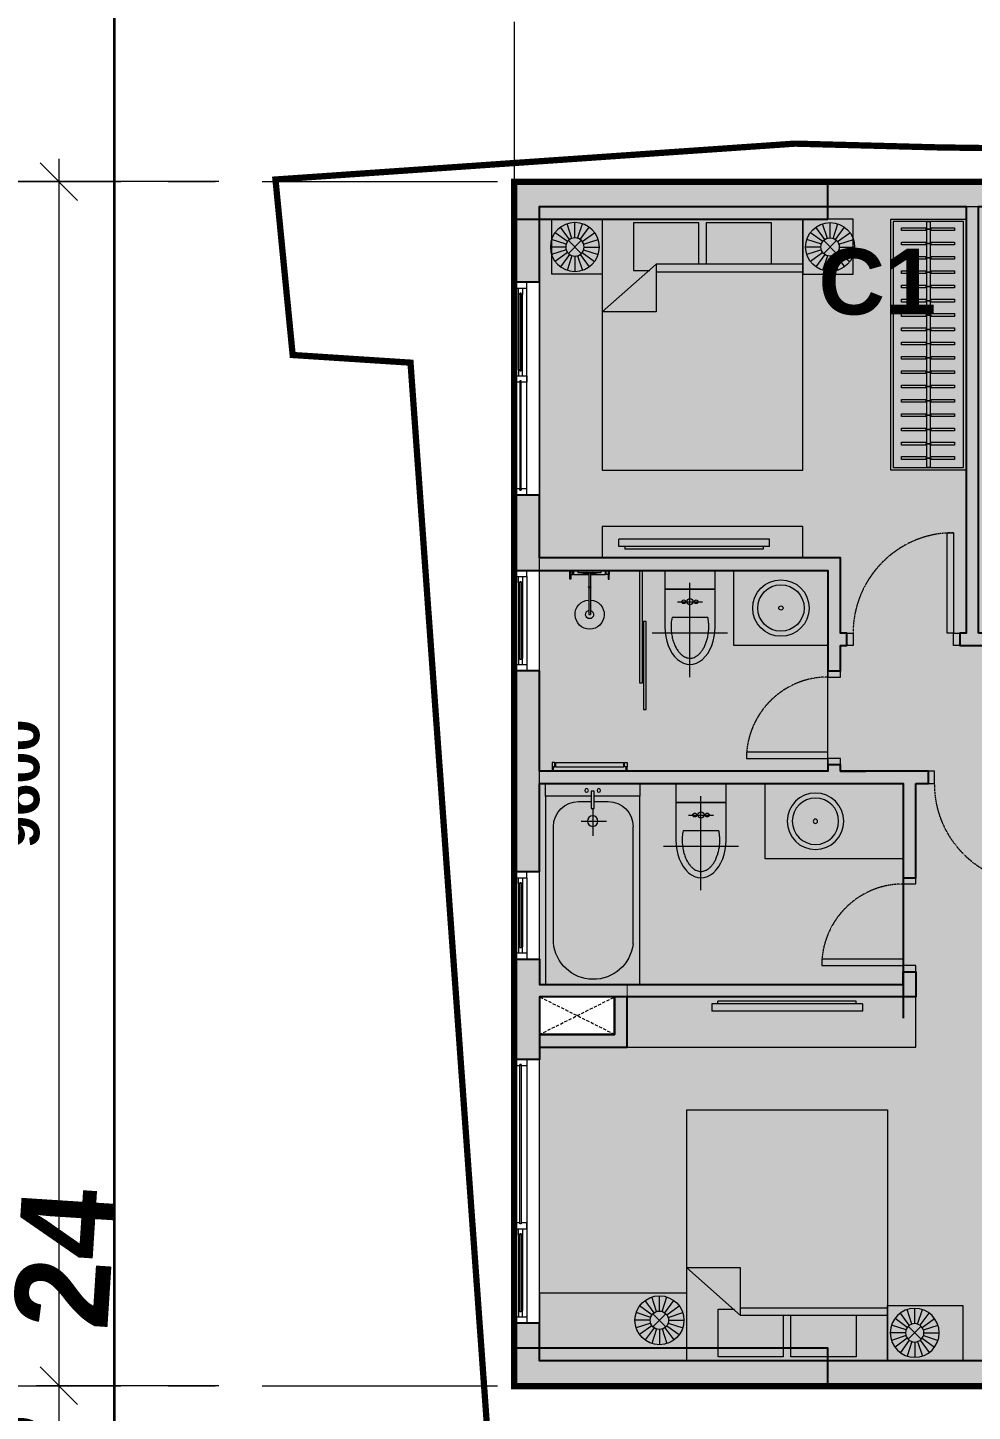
# Model space of a CAD drawing. Header units: millimetres. Extents: x -100356 to 314685, y 446 to 1273965.
# Drawn here: x 28363 to 35891, y 925546 to 936576 of the extents above; entities that cross this region are included whole.
import ezdxf
from ezdxf.xclip import XClip

# ---------------------------------------------------------------- set-up
doc = ezdxf.new("R2010")
doc.units = ezdxf.units.MM
doc.header["$XCLIPFRAME"] = 2
for name, pattern in [('A2 - dp$0$DASHED2', [0.375, 0.25, -0.125]), ('A2 - dp$0$HIDDEN', [0.375, 0.25, -0.125]), ('CENTER', [2, 1.25, -0.25, 0.25, -0.25]), ('Dash', [6, 3, -3]), ('DASHED2', [0.375, 0.25, -0.125])]:
    doc.linetypes.add(name, pattern=pattern)
doc.layers.get('DEFPOINTS').update_dxf_attribs({"lineweight": 13})
for name, color, linetype, lineweight in [('$0$TUONG 2', 2, 'Continuous', 35), ('@ color hatch', 7, 'Continuous', 13), ('A.Concrete', 7, 'Continuous', 25), ('A1 - dp$0$FURNITURE', 8, 'Continuous', 5), ('A1 - dp$0$TUONG 2', 2, 'Continuous', 25), ('A2 - dp$0$A.Door', 4, 'Continuous', 13), ('A2 - dp$0$A.HACH 250', 250, 'Continuous', 5), ('A2 - dp$0$CUA', 5, 'Continuous', 9), ('A2 - dp$0$FURNITURE', 8, 'Continuous', 5), ('A2 - dp$0$TUONG 2', 2, 'Continuous', 25), ('GJ', 1, 'Continuous', 13), ('Hatch-wall', 251, 'Continuous', 5), ('LC.HA', 250, 'Continuous', 9), ('LDIM OUT', 250, 'Continuous', 13), ('LGI', 250, 'CENTER', 9), ('luoicot', 30, 'Continuous', 13), ('Text 35', 250, 'Continuous', 15)]:
    doc.layers.add(name, color=color, linetype=linetype, lineweight=lineweight)
for name, color, linetype in [('20180221 BF$0$sohieu_diem', 2, 'Continuous'), ('20180221 BF$0$TREE', 99, 'Continuous'), ('STR', 7, 'Continuous')]:
    doc.layers.add(name, color=color, linetype=linetype)
doc.layers.add('@area depoint', color=8, linetype='Continuous', lineweight=35, plot=False)
doc.styles.add('20180221 BF$0$VAPTIMN', font='VNI-Aptima-Bold.TTF')
doc.styles.add('ARIAL', font='Font - TrueType - Arial Bold.ttf')
doc.styles.add('arial_eng', font='ARIALNI.TTF')
doc.dimstyles.new('TL 150 OUT', dxfattribs={"dimscale": 150, "dimtxt": 2.2, "dimasz": 2, "dimexe": 1.2, "dimexo": 1.5, "dimgap": 1, "dimtad": 1, "dimdec": 0, "dimdsep": 46, "dimtxsty": 'ARIAL', "dimblk": 'OBLIQUE', "dimcen": 2, "dimdle": 1.2, "dimclrd": 256, "dimclre": 256, "dimclrt": 4, "dimaunit": 1, "dimadec": 0, "dimazin": 0, "dimtfac": 1, "dimtdec": 0, "dimtix": 1, "dimtmove": 2, "dimatfit": 3, "dimfxl": 1, "dimtolj": 1, "dimtzin": 0, "dimarcsym": 0})

# ---------------------------------------------------------------- blocks, each defined once
blk = doc.blocks.new('_Oblique')
at = {"color": 0, "linetype": 'ByBlock', "lineweight": -2}
blk.add_line((-0.5, -0.5), (0.5, 0.5), dxfattribs=at)
blk = doc.blocks.new('*D493')
at = {"layer": 'DEFPOINTS', "color": 0, "ltscale": 1000, "transparency": 16777216}
for p in [(2129, 9600), (3629, 9600), (2129, 0)]:
    blk.add_point(p, dxfattribs=at)
at = {"layer": 'LDIM OUT', "lineweight": -2, "ltscale": 1000, "transparency": 16777216}
for p, q in [((3629, -180), (3629, 9780)), ((2354, 9600), (3809, 9600)), ((2354, 0), (3809, 0))]:
    blk.add_line(p, q, dxfattribs=at)
at = {"layer": 'LDIM OUT', "lineweight": -2, "ltscale": 1000, "transparency": 16777216, "xscale": 300, "yscale": 300, "zscale": 300}
for p, rotation in [((3629, 9600), 90), ((3629, 0), 270)]:
    blk.add_blockref('_Oblique', p, dxfattribs=dict(at, rotation=rotation))
at = {"layer": 'LDIM OUT', "color": 4, "ltscale": 1000, "transparency": 16777216, "insert": (3947, 4800), "char_height": 330, "attachment_point": 5, "rotation": 270, "style": 'ARIAL'}
blk.add_mtext('\\A1;9600', dxfattribs=at)
blk = doc.blocks.new('*D494')
at = {"layer": 'DEFPOINTS', "color": 0, "ltscale": 1000, "transparency": 16777216}
for p in [(2129, 11100), (3629, 11100), (2129, 9600)]:
    blk.add_point(p, dxfattribs=at)
at = {"layer": 'LDIM OUT', "lineweight": -2, "ltscale": 1000, "transparency": 16777216}
for p, q in [((3629, 9420), (3629, 11280)), ((2354, 11100), (3809, 11100)), ((2354, 9600), (3809, 9600))]:
    blk.add_line(p, q, dxfattribs=at)
at = {"layer": 'LDIM OUT', "lineweight": -2, "ltscale": 1000, "transparency": 16777216, "xscale": 300, "yscale": 300, "zscale": 300}
for p, rotation in [((3629, 11100), 90), ((3629, 9600), 270)]:
    blk.add_blockref('_Oblique', p, dxfattribs=dict(at, rotation=rotation))
at = {"layer": 'LDIM OUT', "color": 4, "ltscale": 1000, "transparency": 16777216, "insert": (3947, 10350), "char_height": 330, "attachment_point": 5, "rotation": 270, "style": 'ARIAL'}
blk.add_mtext('\\A1;1500', dxfattribs=at)
blk = doc.blocks.new('*D509')
at = {"layer": 'DEFPOINTS', "color": 0, "ltscale": 1000, "transparency": 16777216}
for p in [(2129, 42400), (2129, 0), (4829, 0)]:
    blk.add_point(p, dxfattribs=at)
at = {"layer": 'LDIM OUT', "lineweight": -2, "ltscale": 1000, "transparency": 16777216}
for p, q in [((4829, 42580), (4829, -180)), ((2354, 42400), (5009, 42400)), ((2354, 0), (5009, 0))]:
    blk.add_line(p, q, dxfattribs=at)
at = {"layer": 'LDIM OUT', "lineweight": -2, "ltscale": 1000, "transparency": 16777216, "xscale": 300, "yscale": 300, "zscale": 300}
for p, rotation in [((4829, 42400), 90), ((4829, 0), 270)]:
    blk.add_blockref('_Oblique', p, dxfattribs=dict(at, rotation=rotation))
at = {"layer": 'LDIM OUT', "color": 4, "ltscale": 1000, "transparency": 16777216, "insert": (5147, 21200), "char_height": 330, "attachment_point": 5, "rotation": 270, "style": 'ARIAL'}
blk.add_mtext('\\A1;42400', dxfattribs=at)
blk = doc.blocks.new('SITE')
at = {"layer": 'GJ', "color": 2, "linetype": 'DASHED2', "ltscale": 200, "const_width": 50, "elevation": 0}
blk.add_lwpolyline([(-42929, 10453), (-42964, 14461), (-42978, 21429), (-50432, 21463), (-51659, 22285), (-51640, 22872), (-51581, 23937), (-51499, 28076), (-51496, 29824), (-50725, 29994), (-51513, 40959), (-52452, 41020), (-52589, 42419), (-48449, 42705), (-47306, 42675), (-44664, 42638), (-38719, 42656), (-35209, 42660), (-34096, 42671), (-29879, 42740), (-25970, 42804), (-21954, 42762), (-17825, 42748), (-8761, 42796)], dxfattribs=at)
blk = doc.blocks.new('A2 - dp$0$A$C6FE626A3')
at = {"layer": 'A2 - dp$0$FURNITURE'}
for p, q in [((-90, 606), (-150, 606)), ((-150, -594), (-150, 606)), ((-90, -594), (-90, 606)), ((-90, 557), (-70, 557)), ((-70, -545), (-70, 557)), ((-90, -545), (-70, -545)), ((-90, -594), (-150, -594))]:
    blk.add_line(p, q, dxfattribs=at)
blk = doc.blocks.new('A2 - dp$0$Bed 1600')
at = {"linetype": 'Continuous'}
for p, q in [((2, -80), (2, 0)), ((2, 0), (66, 0)), ((66, 0), (66, -80)), ((12, -1.2), (32.8, -1.2)), ((12, -14.4), (12, -1.2)), ((32.8, -1.2), (32.8, -14.4)), ((35.2, -1.2), (56, -1.2)), ((35.2, -14.4), (35.2, -1.2)), ((56, -1.2), (56, -16.4)), ((2, -14.4), (48.8, -14.4)), ((48.8, -16.8), (2, -16.8)), ((66, -29.6), (48.8, -14.4)), ((48.8, -14.4), (48.8, -29.6)), ((56, -16.4), (50.8, -16.4)), ((48.8, -29.6), (66, -29.6)), ((66, -80), (2, -80))]:
    blk.add_line(p, q, dxfattribs=at)
blk = doc.blocks.new('*U71')
at = {"layer": 'A2 - dp$0$FURNITURE'}
for points in [[(0, 600), (0, 0), (2000, 0), (2000, 600)], [(1980, 580), (1980, 20), (20, 20), (20, 580)]]:
    blk.add_lwpolyline(points, close=True, dxfattribs=at)
at = {"layer": 'A2 - dp$0$FURNITURE', "ltscale": 6}
for points in [[(91, 313), (91, 515), (69, 515), (69, 313)], [(205, 313), (205, 515), (183, 515), (183, 313)], [(319, 313), (319, 515), (297, 515), (297, 313)], [(433, 313), (433, 515), (411, 515), (411, 313)], [(547, 313), (547, 515), (525, 515), (525, 313)], [(661, 313), (661, 515), (639, 515), (639, 313)], [(775, 313), (775, 515), (753, 515), (753, 313)], [(889, 313), (889, 515), (867, 515), (867, 313)], [(1003, 313), (1003, 515), (981, 515), (981, 313)], [(1117, 313), (1117, 515), (1095, 515), (1095, 313)], [(1231, 313), (1231, 515), (1209, 515), (1209, 313)], [(1345, 313), (1345, 515), (1323, 515), (1323, 313)], [(1459, 313), (1459, 515), (1437, 515), (1437, 313)], [(1573, 313), (1573, 515), (1551, 515), (1551, 313)], [(1687, 313), (1687, 515), (1665, 515), (1665, 313)], [(1801, 313), (1801, 515), (1779, 515), (1779, 313)], [(1915, 313), (1915, 515), (1893, 515), (1893, 313)], [(69, 287), (69, 92), (91, 92), (91, 287)], [(183, 287), (183, 92), (205, 92), (205, 287)], [(297, 287), (297, 92), (319, 92), (319, 287)], [(411, 287), (411, 92), (433, 92), (433, 287)], [(525, 287), (525, 92), (547, 92), (547, 287)], [(639, 287), (639, 92), (661, 92), (661, 287)], [(753, 287), (753, 92), (775, 92), (775, 287)], [(867, 287), (867, 92), (889, 92), (889, 287)], [(981, 287), (981, 92), (1003, 92), (1003, 287)], [(1095, 287), (1095, 92), (1117, 92), (1117, 287)], [(1209, 287), (1209, 92), (1231, 92), (1231, 287)], [(1323, 287), (1323, 92), (1345, 92), (1345, 287)], [(1437, 287), (1437, 92), (1459, 92), (1459, 287)], [(1551, 287), (1551, 92), (1573, 92), (1573, 287)], [(1665, 287), (1665, 92), (1687, 92), (1687, 287)], [(1779, 287), (1779, 92), (1801, 92), (1801, 287)], [(1893, 287), (1893, 92), (1915, 92), (1915, 287)]]:
    blk.add_lwpolyline(points, dxfattribs=at)
for points in [[(1980, 287), (1980, 313), (20, 313), (20, 287)], [(83, 319), (78, 319), (78, 280), (83, 280)], [(197, 319), (192, 319), (192, 280), (197, 280)], [(311, 319), (306, 319), (306, 280), (311, 280)], [(425, 319), (420, 319), (420, 280), (425, 280)], [(539, 319), (534, 319), (534, 280), (539, 280)], [(653, 319), (648, 319), (648, 280), (653, 280)], [(767, 319), (762, 319), (762, 280), (767, 280)], [(881, 319), (876, 319), (876, 280), (881, 280)], [(995, 319), (990, 319), (990, 280), (995, 280)], [(1109, 319), (1104, 319), (1104, 280), (1109, 280)], [(1223, 319), (1218, 319), (1218, 280), (1223, 280)], [(1337, 319), (1332, 319), (1332, 280), (1337, 280)], [(1451, 319), (1446, 319), (1446, 280), (1451, 280)], [(1565, 319), (1560, 319), (1560, 280), (1565, 280)], [(1679, 319), (1674, 319), (1674, 280), (1679, 280)], [(1793, 319), (1788, 319), (1788, 280), (1793, 280)], [(1907, 319), (1902, 319), (1902, 280), (1907, 280)]]:
    blk.add_lwpolyline(points, close=True, dxfattribs=at)
blk = doc.blocks.new('*U72')
for points in [[(-700, 100), (-750, 100), (-750, 0), (-700, 0)], [(-50, 0), (-100, 0), (-100, -650), (-50, -650)], [(0, 100), (-50, 100), (-50, 0), (0, 0)]]:
    blk.add_lwpolyline(points, close=True)
at = {"linetype": 'A2 - dp$0$HIDDEN'}
blk.add_arc((-50, 0), 650, 180, 270, dxfattribs=at)
blk = doc.blocks.new('A2 - dp$0$A$C4168242D')
at = {"layer": 'A2 - dp$0$FURNITURE'}
for points in [[(300, 750), (300, 0)], [(0, 400), (600, 400)], [(100, 350), (100, 50), (500, 50), (500, 350)], [(157, 276), (443, 276)], [(400, 150), (200, 150)]]:
    blk.add_lwpolyline(points, dxfattribs=at)
for centre, radius in [((250, 150), 15), ((300, 150), 25), ((350, 150), 15)]:
    blk.add_circle(centre, radius, dxfattribs=at)
blk.add_ellipse((300, 350), major_axis=(0, 300), ratio=0.666667, start_param=4.712389, end_param=7.853982, dxfattribs=at)
blk.add_open_spline([(443, 276), (444, 283), (446, 291), (449, 313), (450, 328), (450, 356), (450, 370), (447, 399), (445, 413), (440, 440), (437, 453), (428, 478), (424, 490), (413, 512), (408, 522), (396, 540), (391, 547), (380, 560), (374, 566), (363, 576), (357, 580), (346, 588), (340, 591), (328, 595), (323, 597), (311, 599), (306, 600), (295, 600), (289, 600), (278, 597), (273, 596), (261, 591), (255, 588), (244, 581), (238, 577), (226, 567), (221, 561), (210, 548), (204, 541), (194, 525), (189, 517), (180, 499), (176, 489), (169, 469), (165, 459), (160, 437), (157, 426), (153, 404), (152, 392), (150, 369), (150, 357), (150, 333), (151, 321), (153, 298), (155, 287), (157, 276)], degree=3, knots=[4.428595, 4.428595, 4.428595, 4.428595, 4.521718, 4.521718, 4.681946, 4.681946, 4.842175, 4.842175, 5.002403, 5.002403, 5.162632, 5.162632, 5.32286, 5.32286, 5.483089, 5.483089, 5.615862, 5.615862, 5.748636, 5.748636, 5.88141, 5.88141, 6.014184, 6.014184, 6.146958, 6.146958, 6.279732, 6.279732, 6.412506, 6.412506, 6.545279, 6.545279, 6.678053, 6.678053, 6.810827, 6.810827, 6.943601, 6.943601, 7.076375, 7.076375, 7.209149, 7.209149, 7.341922, 7.341922, 7.474696, 7.474696, 7.60747, 7.60747, 7.740244, 7.740244, 7.873018, 7.873018, 8.005792, 8.005792, 8.137776, 8.137776, 8.137776, 8.137776], dxfattribs=at)
blk = doc.blocks.new('A2 - dp$0$A$C722D3D91')
at = {"layer": 'A2 - dp$0$FURNITURE', "ltscale": 0.07}
for radius in [225, 185, 17]:
    blk.add_circle((0, 0), radius, dxfattribs=at)
blk = doc.blocks.new('*U75')
for points in [[(0, 100), (50, 100), (50, 0), (0, 0)], [(50, 0), (100, 0), (100, -800), (50, -800)], [(850, 100), (900, 100), (900, 0), (850, 0)]]:
    blk.add_lwpolyline(points, close=True)
at = {"linetype": 'A2 - dp$0$HIDDEN'}
blk.add_arc((50, 0), 800, 270, 0, dxfattribs=at)
blk = doc.blocks.new('*U69')
at = {"layer": 'A2 - dp$0$A.Door', "ltscale": 0.5}
for p, q in [((1400, 65), (2000, 65)), ((1400, 35), (2000, 35))]:
    blk.add_line(p, q, dxfattribs=at)
for points in [[(0, 0), (2100, 0), (2100, 100), (0, 100)], [(2050, 100), (2050, 0), (2100, 0), (2100, 100)]]:
    blk.add_lwpolyline(points, close=True, dxfattribs=at)
for points in [[(50, 55), (50, 100), (0, 100), (0, 0), (50, 0), (50, 45), (40, 45), (40, 55), (50, 55)], [(1300, 55), (1300, 100), (1350, 100), (1350, 0), (1300, 0), (1300, 45), (1310, 45), (1310, 55), (1300, 55)], [(1400, 55), (1400, 65), (1350, 65), (1350, 35), (1400, 35), (1400, 45), (1390, 45), (1390, 55), (1400, 55)], [(2000, 55), (2000, 65), (2050, 65), (2050, 35), (2000, 35), (2000, 45), (2010, 45), (2010, 55), (2000, 55)]]:
    blk.add_lwpolyline(points, dxfattribs=at)
at = {"layer": 'A2 - dp$0$A.HACH 250', "ltscale": 0.5}
for points in [[(40, 45), (1310, 45), (1310, 55), (40, 55)], [(1390, 45), (2010, 45), (2010, 55), (1390, 55)]]:
    blk.add_lwpolyline(points, close=True, dxfattribs=at)
blk = doc.blocks.new('*U405')
at = {"layer": 'A2 - dp$0$FURNITURE'}
for p, q in [((1174, 0), (0, 0)), ((0, 0), (0, -439)), ((1174, -439), (1174, 0)), ((158, -179), (60, -108)), ((174, -163), (103, -65)), ((195, -153), (157, -37)), ((217, -149), (217, -27)), ((240, -153), (278, -37)), ((260, -163), (332, -65)), ((277, -179), (375, -108)), ((148, -200), (32, -162)), ((166, -171), (269, -274)), ((269, -171), (166, -274)), ((287, -200), (403, -162)), ((144, -222), (22, -222)), ((148, -245), (32, -283)), ((158, -265), (60, -337)), ((174, -282), (103, -380)), ((195, -292), (157, -408)), ((217, -296), (217, -418)), ((217, -296), (217, -418)), ((240, -292), (278, -408)), ((260, -282), (332, -380)), ((277, -265), (375, -337)), ((287, -245), (403, -283)), ((291, -222), (412, -222)), ((0, -439), (1174, -439))]:
    blk.add_line(p, q, dxfattribs=at)
for radius in [195, 73.2]:
    blk.add_circle((217, -222), radius, dxfattribs=at)
blk = doc.blocks.new('*U276')
at = {"layer": 'A2 - dp$0$FURNITURE'}
for p, q in [((600, 0), (0, 0)), ((0, 0), (0, -439)), ((600, -439), (600, 0)), ((158, -179), (60, -108)), ((174, -163), (103, -65)), ((195, -153), (157, -37)), ((217, -149), (217, -27)), ((240, -153), (278, -37)), ((260, -163), (332, -65)), ((277, -179), (375, -108)), ((148, -200), (32, -162)), ((166, -171), (269, -274)), ((269, -171), (166, -274)), ((287, -200), (403, -162)), ((144, -222), (22, -222)), ((148, -245), (32, -283)), ((158, -265), (60, -337)), ((174, -282), (103, -380)), ((195, -292), (157, -408)), ((217, -296), (217, -418)), ((217, -296), (217, -418)), ((240, -292), (278, -408)), ((260, -282), (332, -380)), ((277, -265), (375, -337)), ((287, -245), (403, -283)), ((291, -222), (412, -222)), ((0, -439), (600, -439))]:
    blk.add_line(p, q, dxfattribs=at)
for radius in [195, 73.2]:
    blk.add_circle((217, -222), radius, dxfattribs=at)
blk = doc.blocks.new('*U275')
at = {"layer": 'A2 - dp$0$FURNITURE'}
for p, q in [((400, 0), (0, 0)), ((0, 0), (0, -439)), ((400, -439), (400, 0)), ((158, -179), (60, -108)), ((174, -163), (103, -65)), ((195, -153), (157, -37)), ((217, -149), (217, -27)), ((240, -153), (278, -37)), ((260, -163), (332, -65)), ((277, -179), (375, -108)), ((148, -200), (32, -162)), ((166, -171), (269, -274)), ((269, -171), (166, -274)), ((287, -200), (403, -162)), ((144, -222), (22, -222)), ((148, -245), (32, -283)), ((158, -265), (60, -337)), ((174, -282), (103, -380)), ((195, -292), (157, -408)), ((217, -296), (217, -418)), ((217, -296), (217, -418)), ((240, -292), (278, -408)), ((260, -282), (332, -380)), ((277, -265), (375, -337)), ((287, -245), (403, -283)), ((291, -222), (412, -222)), ((0, -439), (400, -439))]:
    blk.add_line(p, q, dxfattribs=at)
for radius in [195, 73.2]:
    blk.add_circle((217, -222), radius, dxfattribs=at)
blk = doc.blocks.new('*U66')
at = {"layer": 'A2 - dp$0$A.Door', "ltscale": 0.5}
for p, q in [((750, 100), (50, 100)), ((50, 0), (750, 0)), ((100, 65), (700, 65)), ((100, 35), (700, 35)), ((800, 0), (800, 100))]:
    blk.add_line(p, q, dxfattribs=at)
for points in [[(50, 100), (50, 0), (0, 0), (0, 100)], [(750, 100), (750, 0), (800, 0), (800, 100)]]:
    blk.add_lwpolyline(points, close=True, dxfattribs=at)
for points in [[(100, 55), (100, 65), (50, 65), (50, 35), (100, 35), (100, 45), (90, 45), (90, 55), (100, 55)], [(700, 55), (700, 65), (750, 65), (750, 35), (700, 35), (700, 45), (710, 45), (710, 55), (700, 55)]]:
    blk.add_lwpolyline(points, dxfattribs=at)
at = {"layer": 'A2 - dp$0$A.HACH 250', "ltscale": 0.5}
blk.add_lwpolyline([(90, 45), (710, 45), (710, 55), (90, 55)], close=True, dxfattribs=at)
blk = doc.blocks.new('*U67')
at = {"layer": 'A2 - dp$0$A.Door', "ltscale": 0.5}
for p, q in [((650, 100), (50, 100)), ((50, 0), (650, 0)), ((100, 65), (600, 65)), ((100, 35), (600, 35)), ((700, 0), (700, 100))]:
    blk.add_line(p, q, dxfattribs=at)
for points in [[(50, 100), (50, 0), (0, 0), (0, 100)], [(650, 100), (650, 0), (700, 0), (700, 100)]]:
    blk.add_lwpolyline(points, close=True, dxfattribs=at)
for points in [[(100, 55), (100, 65), (50, 65), (50, 35), (100, 35), (100, 45), (90, 45), (90, 55), (100, 55)], [(600, 55), (600, 65), (650, 65), (650, 35), (600, 35), (600, 45), (610, 45), (610, 55), (600, 55)]]:
    blk.add_lwpolyline(points, dxfattribs=at)
at = {"layer": 'A2 - dp$0$A.HACH 250', "ltscale": 0.5}
blk.add_lwpolyline([(90, 45), (610, 45), (610, 55), (90, 55)], close=True, dxfattribs=at)
blk = doc.blocks.new('*U68')
at = {"layer": 'A2 - dp$0$A.Door', "ltscale": 0.5}
for p, q in [((1400, 65), (2000, 65)), ((1400, 35), (2000, 35))]:
    blk.add_line(p, q, dxfattribs=at)
for points in [[(400, 0), (2100, 0), (2100, 100), (400, 100)], [(2050, 100), (2050, 0), (2100, 0), (2100, 100)]]:
    blk.add_lwpolyline(points, close=True, dxfattribs=at)
for points in [[(450, 55), (450, 100), (400, 100), (400, 0), (450, 0), (450, 45), (440, 45), (440, 55), (450, 55)], [(1300, 55), (1300, 100), (1350, 100), (1350, 0), (1300, 0), (1300, 45), (1310, 45), (1310, 55), (1300, 55)], [(1400, 55), (1400, 65), (1350, 65), (1350, 35), (1400, 35), (1400, 45), (1390, 45), (1390, 55), (1400, 55)], [(2000, 55), (2000, 65), (2050, 65), (2050, 35), (2000, 35), (2000, 45), (2010, 45), (2010, 55), (2000, 55)]]:
    blk.add_lwpolyline(points, dxfattribs=at)
at = {"layer": 'A2 - dp$0$A.HACH 250', "ltscale": 0.5}
for points in [[(440, 45), (1310, 45), (1310, 55), (440, 55)], [(1390, 45), (2010, 45), (2010, 55), (1390, 55)]]:
    blk.add_lwpolyline(points, close=True, dxfattribs=at)
blk = doc.blocks.new('tam nam1500 plus 100')
for p, q in [((-1276, 322), (-343, 322)), ((-143, 13), (-143, 122)), ((-299, -92), (-299, 109)), ((-199, 0), (-415, 0)), ((-143, -113), (-143, -13)), ((-1268, -313), (-343, -313))]:
    blk.add_line(p, q)
for points in [[(-100, -13), (-100, -375), (-1600, -375), (-1600, 375), (-100, 375), (-100, 13)], [(-100, -13), (-100, -375), (0, -375), (0, 375), (-100, 375), (-100, 13)]]:
    blk.add_lwpolyline(points)
blk.add_lwpolyline([(-199, 13), (-61, 13), (-61, -13), (-199, -13)], close=True)
for centre, radius in [((-299, 0), 41.7), ((-54, 49), 14.5), ((-54, -49), 14.5)]:
    blk.add_circle(centre, radius)
for centre, radius, start, end in [((-1241, 5), 319, 96.2649, 265.2417), ((-343, 122), 200, 0, 90), ((-343, -113), 200, 270, 0)]:
    blk.add_arc(centre, radius, start, end)
blk = doc.blocks.new('A1 - dp$0$A$C588A0D6B')
for p, q in [((-122, -38), (123, -38)), ((-122, -59), (-122, -38)), ((123, -59), (-122, -59)), ((-11, -64), (-11, -211)), ((9, -65), (9, -211)), ((123, -38), (123, -59)), ((9, -211), (-11, -211)), ((9, -220), (-11, -220)), ((-11, -220), (-11, -507)), ((9, -220), (9, -507)), ((9, -507), (-11, -507))]:
    blk.add_line(p, q)
for points in [[(-178, -37), (-208, -37), (-208, -82), (-178, -82)], [(-208, -37), (-197, -37), (-197, -129), (-208, -129)], [(179, -37), (208, -37), (208, -82), (179, -82)], [(208, -37), (198, -37), (198, -129), (208, -129)]]:
    blk.add_lwpolyline(points, close=True)
blk.add_lwpolyline([(-11, -82), (-171, -82), (-171, -38), (172, -38), (172, -82), (9, -82)])
for centre, radius, start, end in [((0, 431), 505, 255.9943, 268.6524), ((0, 0), 65.5, 243.6552, 296.3448), ((0, 431), 505, 271.0236, 284.0057), ((-8, -215), 5.39, 127.2582, 232.7418), ((6, -215), 5.39, 307.2582, 52.7418), ((-1, -507), 155, 93.8501, 86.1499), ((-1, -507), 43, 104.0595, 75.9405)]:
    blk.add_arc(centre, radius, start, end)
blk = doc.blocks.new('A1 - dp$0$A$C487079A1')
for points in [[(34, 589), (34, 600), (0, 600), (0, 589)], [(68, 578), (68, 600), (34, 600), (34, 578)], [(34, 0), (34, 11), (0, 11), (0, 0)], [(68, 22), (68, 0), (34, 0), (34, 22)]]:
    blk.add_lwpolyline(points, close=True)
blk.add_lwpolyline([(34, 147), (34, 27), (67, 27), (67, 573), (34, 573), (34, 147)])
blk = doc.blocks.new('*U274')
at = {"layer": 'A2 - dp$0$FURNITURE'}
for p, q in [((400, 0), (0, 0)), ((0, 0), (0, -439)), ((400, -439), (400, 0)), ((158, -179), (60, -108)), ((174, -163), (103, -65)), ((195, -153), (157, -37)), ((217, -149), (217, -27)), ((240, -153), (278, -37)), ((260, -163), (332, -65)), ((277, -179), (375, -108)), ((148, -200), (32, -162)), ((166, -171), (269, -274)), ((269, -171), (166, -274)), ((287, -200), (403, -162)), ((144, -222), (22, -222)), ((148, -245), (32, -283)), ((158, -265), (60, -337)), ((174, -282), (103, -380)), ((195, -292), (157, -408)), ((217, -296), (217, -418)), ((217, -296), (217, -418)), ((240, -292), (278, -408)), ((260, -282), (332, -380)), ((277, -265), (375, -337)), ((287, -245), (403, -283)), ((291, -222), (412, -222)), ((0, -439), (400, -439))]:
    blk.add_line(p, q, dxfattribs=at)
for radius in [195, 73.2]:
    blk.add_circle((217, -222), radius, dxfattribs=at)
blk = doc.blocks.new('3B1')
at = {"layer": '@ color hatch', "ltscale": 0.5}
h = blk.add_hatch(color=51, dxfattribs=at)
h.dxf.hatch_style = 1
h.paths.add_polyline_path([(9800, 300), (9800, 9300), (7500, 9300), (7500, 9400), (6300, 9400), (6300, 9400), (3425, 9400), (3425, 8500), (150, 8500), (150, 8300), (100, 8300), (100, 2500), (200, 2500), (200, 150), (3325, 150), (3325, 1800), (5700, 1800), (5700, 200), (7500, 200), (7500, 300)])
h.paths.add_polyline_path([(9100, 3200), (9100, 2700), (9800, 2700), (9800, 3200)])
h.paths.add_polyline_path([(3425, 1600), (5500, 1600), (5500, 0), (3425, 0)])
h.paths.add_polyline_path([(3225, 8700), (150, 8700), (150, 9600), (3225, 9600)])
at = {"layer": 'Hatch-wall', "ltscale": 0.5}
h = blk.add_hatch(color=256, dxfattribs=at)
h.dxf.hatch_style = 1
h.paths.add_polyline_path([(3325, 6000), (3325, 8500), (2520, 8500), (2520, 8700), (3225, 8700), (3225, 9600), (3875, 9600), (3875, 9400), (3425, 9400), (3425, 6000), (5350, 6000), (5350, 5900), (3325, 5900)])
h.paths.add_polyline_path([(100, 150), (100, 8500), (720, 8500), (720, 8700), (100, 8700), (100, 9600), (-100, 9600), (-100, 0), (1400, 0), (1400, 150)])
h.paths.add_polyline_path([(3325, 150), (3325, 1700), (3000, 1700), (3000, 1800), (4125, 1800), (4125, 1600), (3525, 1600), (3525, 0), (3425, 0), (2700, 0), (2700, 150)])
h.paths.add_polyline_path([(5700, 4800), (5700, 200), (9800, 200), (9800, 500), (10000, 500), (10000, 0), (5500, 0), (5500, 1600), (4925, 1600), (4925, 1800), (5600, 1800), (5600, 4800), (5000, 4800), (5000, 4900), (5800, 4900), (5800, 4800)])
h.paths.add_polyline_path([(6900, 3200), (6900, 3300), (6800, 3300), (6800, 3100), (9800, 3100), (9800, 2600), (10000, 2600), (10000, 3400), (9800, 3400), (9800, 3200)])
h.paths.add_polyline_path([(10000, 6500), (7500, 6500), (7500, 5700), (7400, 5700), (7400, 5900), (7350, 5900), (7350, 6000), (7400, 6000), (7400, 6600), (9800, 6600), (9800, 7100), (10000, 7100)])
h.paths.add_polyline_path([(6300, 6000), (6300, 9400), (5975, 9400), (5975, 9600), (6400, 9600), (6400, 9600), (10000, 9600), (10000, 8800), (9800, 8800), (9800, 9400), (6400, 9400), (6400, 6000), (6450, 6000), (6450, 5900), (6250, 5900), (6250, 6000)])
h.paths.add_polyline_path([(6900, 4050), (6900, 4800), (7300, 4800), (9800, 4800), (9800, 4100), (10000, 4100), (10000, 5700), (9800, 5700), (9800, 4900), (7500, 4900), (7500, 4950), (7400, 4950), (7400, 4900), (6700, 4900), (6700, 4800), (6800, 4800), (6800, 4050)])
h.paths.add_polyline_path([(6900, 4800), (7200, 4800), (7200, 4800), (6900, 4800)], flags=16)
h = blk.add_hatch(color=256, dxfattribs=at)
h.dxf.hatch_style = 1
h.paths.add_polyline_path([(9800, 2800), (9800, 2700), (9100, 2700), (9100, 3100), (9200, 3100), (9200, 2800)])
at = {"layer": '@ color hatch', "color": 7, "linetype": 'Dash', "ltscale": 10, "const_width": 10}
blk.add_lwpolyline([(9800, 300), (9800, 2700), (9100, 2700), (9100, 3200), (9800, 3200), (9800, 9300), (7500, 9300), (7500, 9400), (6300, 9400), (6300, 9400), (3425, 9400), (3425, 8500), (150, 8500), (150, 8300), (100, 8300), (100, 2500), (200, 2500), (200, 150), (3325, 150), (3325, 1800), (5700, 1800), (5700, 200), (7500, 200), (7500, 300)], close=True, dxfattribs=at)
at = {"layer": 'A1 - dp$0$FURNITURE', "elevation": 0}
blk.add_lwpolyline([(9300, 6850), (9300, 6600), (7700, 6600), (7700, 6850)], close=True, dxfattribs=at)
at = {"layer": 'A1 - dp$0$FURNITURE'}
for points in [[(7500, 6500), (7500, 5900), (8250, 5900), (8250, 6500)], [(8800, 6350), (8400, 6350), (8400, 6500), (8800, 6500)], [(8712, 4650), (8312, 4650), (8312, 4800), (8712, 4800)], [(9100, 2700), (6800, 2700), (6800, 3100), (9100, 3100)]]:
    blk.add_lwpolyline(points, close=True, dxfattribs=at)
blk.add_lwpolyline([(7300, 4200), (8000, 4200), (8000, 4800), (6900, 4800), (6900, 4200), (7300, 4200)], dxfattribs=at)
at = {"layer": 'A1 - dp$0$TUONG 2', "ltscale": 0.5}
blk.add_lwpolyline([(6900, 4800), (6900, 2931)], dxfattribs=at)
for points in [[(9800, 2800), (9800, 2700), (9100, 2700), (9100, 3100), (9200, 3100), (9200, 2800)], [(9800, 3100), (9800, 2800), (9300, 2800), (9200, 2800), (9200, 3100)]]:
    blk.add_lwpolyline(points, close=True, dxfattribs=at)
at = {"layer": 'A2 - dp$0$A.HACH 250', "linetype": 'A2 - dp$0$DASHED2', "ltscale": 100}
for p, q in [((9800, 2800), (9200, 3100)), ((9200, 2800), (9800, 3100))]:
    blk.add_line(p, q, dxfattribs=at)
at = {"layer": 'A2 - dp$0$CUA'}
for p, q in [((7000, 9400, 0), (7600, 9400, 0)), ((9800, 8800, 0), (9800, 7100, 0)), ((9800, 5700), (9800, 6500)), ((7500, 4950), (7500, 5700)), ((9800, 3400), (9800, 4100)), ((6900, 4050), (6900, 3300)), ((9800, 500), (9800, 2600))]:
    blk.add_line(p, q, dxfattribs=at)
blk.add_lwpolyline([(9000, 5600), (9000, 6500), (8980, 6500), (8980, 5600)], close=True, dxfattribs=at)
at = {"layer": 'A2 - dp$0$CUA', "elevation": 0}
blk.add_lwpolyline([(8950, 5392), (8950, 6092), (8970, 6092), (8970, 5392)], close=True, dxfattribs=at)
at = {"layer": 'A2 - dp$0$TUONG 2', "ltscale": 0.5, "elevation": 0}
blk.add_lwpolyline([(6300, 6000), (6300, 9400), (5975, 9400), (5975, 9600), (6400, 9600), (6400, 9600), (10000, 9600), (10000, 8800), (9800, 8800), (9800, 9400), (6400, 9400), (6400, 6000), (6450, 6000), (6450, 5900), (6250, 5900), (6250, 6000)], close=True, dxfattribs=at)
at = {"layer": 'A2 - dp$0$TUONG 2', "ltscale": 0.5}
for points in [[(10000, 6500), (7500, 6500), (7500, 5700), (7400, 5700), (7400, 5900), (7350, 5900), (7350, 6000), (7400, 6000), (7400, 6600), (9800, 6600), (9800, 7100), (10000, 7100), (10000, 6500)], [(9800, 6500), (9800, 6500)], [(6800, 4800), (6700, 4800), (6700, 4900), (7400, 4900), (7400, 4950), (7500, 4950), (7500, 4900), (9800, 4900), (9800, 5700), (10000, 5700), (10000, 4100), (9800, 4100), (9800, 4800), (6900, 4800), (6900, 4200), (6900, 4200), (6900, 4050), (6800, 4050), (6800, 4800)], [(5700, 4800), (5700, 200), (9800, 200), (9800, 500), (10000, 500), (10000, 0), (5500, 0), (5500, 1600), (4925, 1600), (4925, 1800), (5600, 1800), (5600, 4800), (5000, 4800), (5000, 4900), (5800, 4900), (5800, 4800), (5700, 4800)], [(6800, 4350), (6800, 4750)], [(6900, 3200), (6900, 3300), (6800, 3300), (6800, 3100), (9800, 3100), (9800, 2600), (10000, 2600), (10000, 3400), (9800, 3400), (9800, 3200), (6900, 3200)]]:
    blk.add_lwpolyline(points, dxfattribs=at)
at = {"layer": 'A2 - dp$0$TUONG 2'}
blk.add_lwpolyline([(7400, 4900), (7200, 4900)], dxfattribs=at)
at = {"layer": 'A1 - dp$0$FURNITURE'}
for name, p, rotation in [('*U71', (6400, 9300, 0), 270), ('A2 - dp$0$A$C6FE626A3', (8561, 6600), 270), ('tam nam1500 plus 100', (9375, 4800), 90), ('A2 - dp$0$A$C722D3D91', (7600, 4500), 90), ('*U276', (7026, 200), 180)]:
    blk.add_blockref(name, p, dxfattribs=dict(at, rotation=rotation))
at = {"layer": 'A1 - dp$0$FURNITURE', "xscale": -1}
blk.add_blockref('*U275', (7700, 9300, 0), dxfattribs=at)
at = {"layer": 'A1 - dp$0$FURNITURE', "xscale": 24.99999062500353, "yscale": 24.99999062500353, "zscale": 24.99999062500353}
blk.add_blockref('A2 - dp$0$Bed 1600', (7650, 9300, 0), dxfattribs=at)
at = {"layer": 'A1 - dp$0$FURNITURE'}
blk.add_blockref('*U274', (9300, 9300, 0), dxfattribs=at)
for name, p, xscale, rotation in [('A2 - dp$0$A$C722D3D91', (7875, 6200), -1.000000000000002, 269.9999830603322), ('A2 - dp$0$A$C4168242D', (8300, 6400), -1.000000000000003, 179.9999830603322), ('A2 - dp$0$A$C4168242D', (8212, 4700), -1, 180), ('A2 - dp$0$A$C6FE626A3', (7820, 3136), -1.000000000000001, 270), ('*U405', (8626, 300), -1, 180)]:
    blk.add_blockref(name, p, dxfattribs=dict(at, xscale=xscale, rotation=rotation))
at = {"layer": 'A1 - dp$0$FURNITURE', "extrusion": (5.65041e-18, -5.27555e-19, -1), "xscale": -0.7500000000000012, "yscale": 0.7500000000000012, "zscale": -0.7500000000000012, "rotation": 359.9999303536723}
blk.add_blockref('A1 - dp$0$A$C588A0D6B', (-9400, 6528), dxfattribs=at)
at = {"layer": 'A1 - dp$0$FURNITURE', "extrusion": (5.27555e-19, -5.65041e-18, -1), "zscale": -0.9999999999999996, "rotation": 90.00006964632749}
blk.add_blockref('A1 - dp$0$A$C487079A1', (-9099, 4900), dxfattribs=at)
at = {"layer": 'A1 - dp$0$FURNITURE', "xscale": -24.99999062500353, "yscale": 24.99999062500353, "zscale": 24.99999062500353, "rotation": 180}
blk.add_blockref('A2 - dp$0$Bed 1600', (6976, 200), dxfattribs=at)
at = {"layer": 'A2 - dp$0$CUA'}
for name, p, xscale, rotation in [('*U75', (6450, 6000), -1, 180), ('*U72', (7500, 4950), -1.000000000000004, 90), ('*U72', (6900, 3300), -1.000000000000004, 90)]:
    blk.add_blockref(name, p, dxfattribs=dict(at, xscale=xscale, rotation=rotation))
blk.add_blockref('*U75', (5800, 4800), dxfattribs=at)
at = {"layer": 'A2 - dp$0$TUONG 2', "xscale": -1.000000000000001, "rotation": 270}
blk.add_blockref('*U68', (9900, 6700, 0), dxfattribs=at)
at = {"layer": 'A2 - dp$0$TUONG 2', "rotation": 270}
for name, p in [('*U66', (9900, 6500)), ('*U67', (9900, 4100)), ('*U69', (9900, 2600))]:
    blk.add_blockref(name, p, dxfattribs=at)
at = {"color": 1, "ltscale": 0.5, "style": 'arial_eng'}
blk.add_attdef('AC', (4931, 1004, 0), '', height=300, rotation=180, dxfattribs=at)
blk = doc.blocks.new('3B1-b')
at = {"layer": '$0$TUONG 2', "ltscale": 0.5, "xscale": -1}
blk.add_blockref('3B1', (10000, -9600, 0), dxfattribs=at)
blk = doc.blocks.new('20180221 BF$0$hientrang')
at = {"layer": '20180221 BF$0$sohieu_diem', "color": 3, "style": '20180221 BF$0$VAPTIMN'}
blk.add_text('24', height=750, rotation=359.9273, dxfattribs=at).set_placement((-76997, 103843, 0))
blk = doc.blocks.new('X-GRID')
at = {"layer": 'LGI', "ltscale": 1500}
for p, q in [((0, -7272.6), (0, 20900)), ((5008.8, 9600), (-57318.6, 9600)), ((5008.8, 0), (-57318.6, 0))]:
    blk.add_line(p, q, dxfattribs=at)
at = {"layer": 'LDIM OUT', "ltscale": 1000}
for base, p1, p2, picture, middle in [((4828.8, 0), (2128.8, 42400), (2128.8, 0), '*D509', (5147.3, 21200)), ((3628.8, 11100), (2128.8, 9600), (2128.8, 11100), '*D494', (3947.3, 10350)), ((3628.8, 9600), (2128.8, 0), (2128.8, 9600), '*D493', (3947.3, 4800))]:
    dim = blk.add_linear_dim(base=base, p1=p1, p2=p2, angle=90, dimstyle='TL 150 OUT', override={"dimtad": 4}, dxfattribs=at)
    dim.commit()
    dim.dimension.update_dxf_attribs({"geometry": picture, "text_midpoint": middle})
blk = doc.blocks.new('A$C60262ED2')
at = {"layer": 'LC.HA'}
h = blk.add_hatch(color=256, dxfattribs=at)
h.dxf.hatch_style = 1
h.paths.add_polyline_path([(9909, 51184), (9909, 51484), (7409, 51484), (7409, 51184)])
h = blk.add_hatch(color=256, dxfattribs=at)
h.dxf.hatch_style = 1
h.paths.add_polyline_path([(9909, 41884), (9909, 42184), (7409, 42184), (7409, 41884)])
at = {"layer": 'STR', "ltscale": 1000, "elevation": 0}
for points in [[(9909, 51184), (9909, 51484), (7409, 51484), (7409, 51184)], [(9909, 41884), (9909, 42184), (7409, 42184), (7409, 41884)]]:
    blk.add_lwpolyline(points, close=True, dxfattribs=at)
at = {"rotation": 180}
blk.add_blockref('X-GRID', (7409, 51484, 0), dxfattribs=at)
at = {"layer": 'Text 35', "ltscale": 1000, "style": 'ARIAL'}
blk.add_text('C1', height=525, dxfattribs=at).set_placement((9833, 50424, 0))
blk = doc.blocks.new('column')
at = {"layer": 'luoicot', "ltscale": 0.5}
blk.add_blockref('A$C60262ED2', (-47109, -40384, 0), dxfattribs=at)

msp = doc.modelspace()

# ---------------------------------------------------------------- linework, layer by layer
at = {"color": 3, "linetype": 'Dash', "ltscale": 30, "const_width": 50, "elevation": 0}
msp.add_lwpolyline([(46565.9, 916547.1), (43615.9, 916547.1), (43615.9, 916647.1), (42392, 916647.8), (42391.4, 914647), (35840.9, 914647), (35840.9, 914647), (32240.9, 914647), (32240.9, 924247), (38915.8, 924247), (38915.8, 925747), (32240.9, 925747), (32240.9, 935347), (42090.9, 935347), (42090.9, 935547), (48840.3, 935547)], dxfattribs=at)
at = {"layer": '@area depoint', "ltscale": 0.5, "elevation": 0}
msp.add_lwpolyline([(29051.7, 877836.8), (88451.7, 877836.8), (88451.7, 961836.8), (29051.7, 961836.8)], close=True, dxfattribs=at)

# ---------------------------------------------------------------- block references
at = {"layer": '20180221 BF$0$TREE'}
ref = msp.add_blockref('20180221 BF$0$hientrang', (137502.3, 996458.1, 0), dxfattribs=dict(at, rotation=86.37342821610302))
XClip(ref).set_block_clipping_path([(-133148.1755428242, 112075.9558377523), (-124131.7889780848, -30182.5877385634), (-23551.8986045148, -23807.8059542924), (-32568.2851692542, 118450.7376220233)])
at = {"layer": 'A.Concrete'}
msp.add_blockref('column', (71940.7, 924250, 0), dxfattribs=at)
at = {"layer": 'A1 - dp$0$TUONG 2'}
msp.add_blockref('3B1-b', (32240.7, 935350, 0), dxfattribs=at)
at = {"layer": 'GJ'}
msp.add_blockref('SITE', (82927, 892947, 0), dxfattribs=at)

doc.saveas('drawing.dxf')
